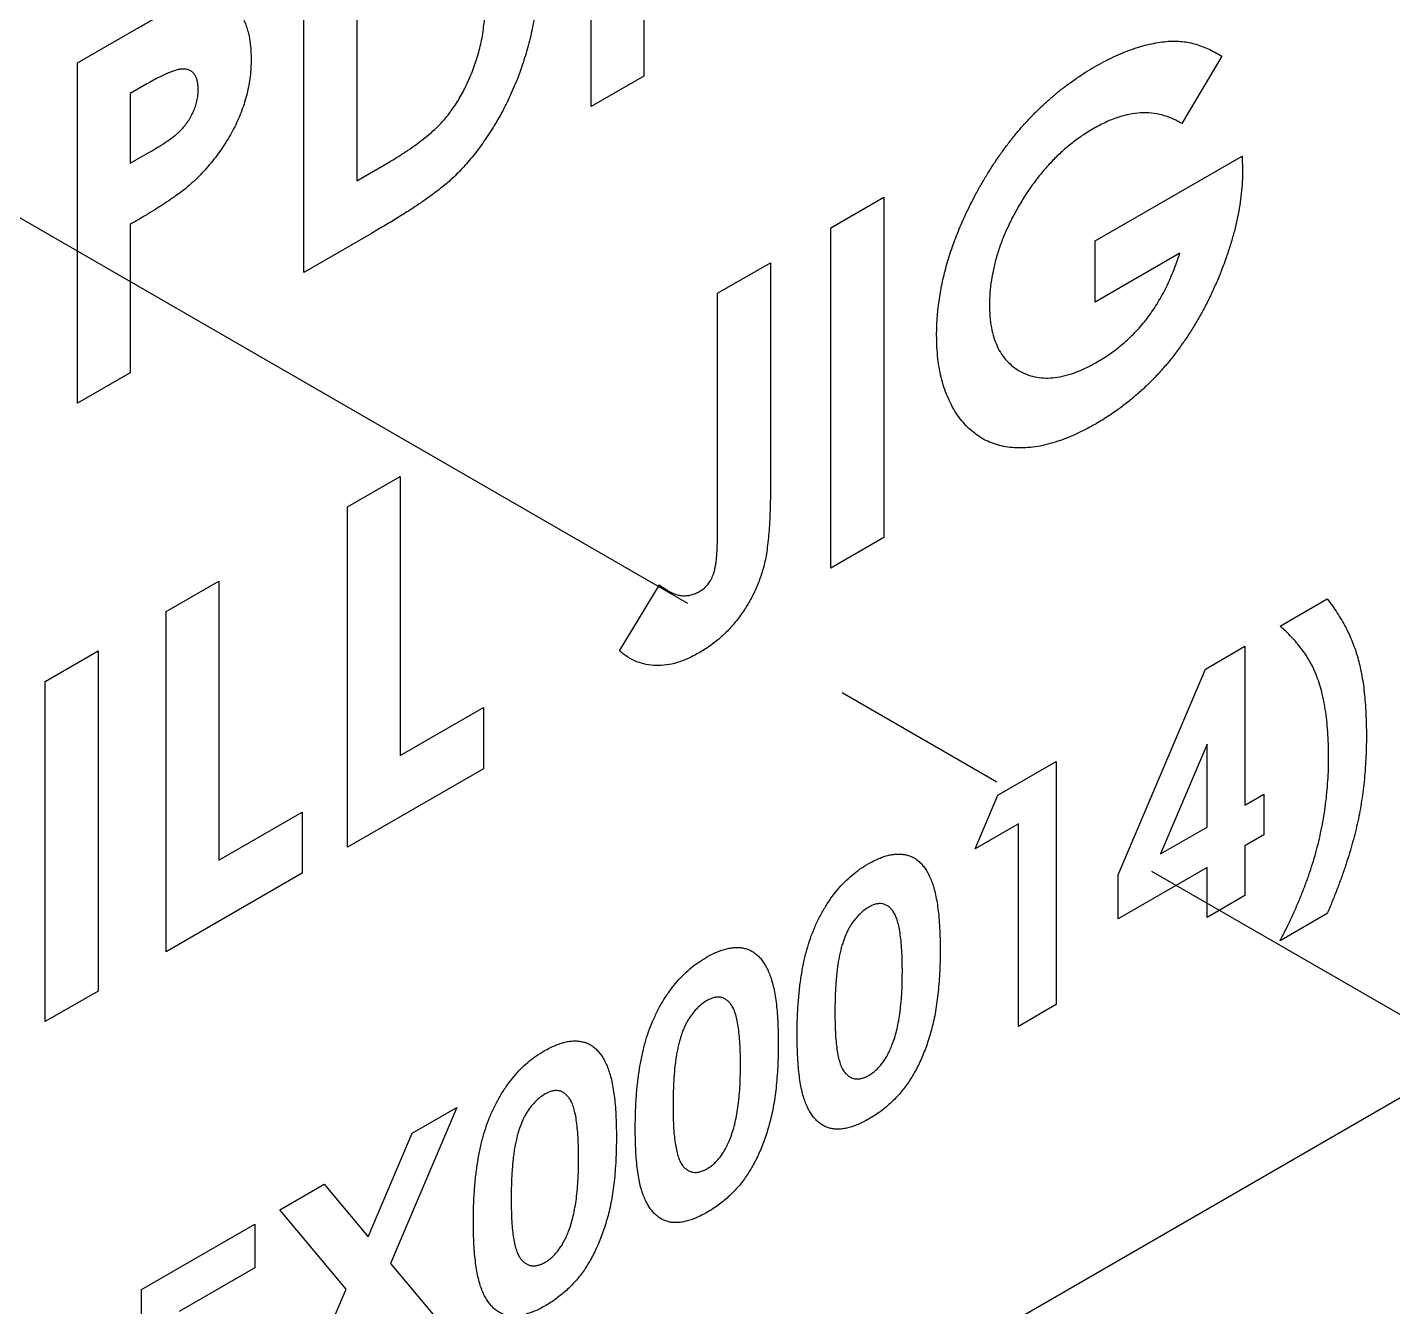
# Model space of a CAD drawing. Extents: x -3.5 to 15.6, y -13 to 0.
# Drawn here: x 13.034 to 13.99, y -11.771 to -10.876 of the extents above; entities that cross this region are included whole.
import ezdxf

# ---------------------------------------------------------------- set-up
doc = ezdxf.new("R2010")
doc.units = 0
doc.header["$LTSCALE"] = 0.5
doc.header["$MEASUREMENT"] = 0
doc.linetypes.add('CENTER', pattern=[2, 1.25, -0.25, 0.25, -0.25])
doc.layers.add('Centerline', color=210, linetype='CENTER')
doc.layers.add('Jig', color=41, linetype='CONTINUOUS', lineweight=13)

msp = doc.modelspace()

# ---------------------------------------------------------------- linework, layer by layer
at = {"layer": 'Centerline', "transparency": 16777216}
msp.add_line((12.089074, -10.466171), (14.463171, -11.836856), dxfattribs=at)
at = {"layer": 'Jig', "linetype": 'Continuous', "lineweight": 25, "transparency": 16777216}
for p, q in [((13.428764, -10.931054), (13.428764, -10.692897)), ((13.465782, -10.753441), (13.465782, -10.909685)), ((13.227813, -11.047061), (13.227813, -10.808903)), ((13.264831, -10.83028), (13.264831, -10.982945)), ((13.069167, -10.900487), (13.110481, -10.876637)), ((13.870287, -10.895808), (13.842276, -10.942941)), ((13.069167, -11.138645), (13.069167, -10.900487)), ((13.117835, -10.915138), (13.106185, -10.921864)), ((13.465782, -10.909685), (13.428764, -10.931054)), ((13.106185, -10.921864), (13.106185, -10.970717)), ((13.106185, -10.970717), (13.119281, -10.963156)), ((13.264831, -10.982945), (13.284166, -10.971783)), ((13.781751, -11.025064), (13.884582, -10.965701)), ((13.884582, -10.965701), (13.884871, -10.975696)), ((13.596665, -11.015887), (13.633682, -10.994517)), ((13.633682, -10.994517), (13.633682, -11.232675)), ((13.106185, -11.013463), (13.106185, -11.117276)), ((13.275159, -11.019729), (13.227813, -11.047061)), ((13.596665, -11.254045), (13.596665, -11.015887)), ((13.781751, -11.06781), (13.781751, -11.025064)), ((13.840954, -11.033633), (13.781751, -11.06781)), ((13.517342, -11.061679), (13.554359, -11.040309)), ((13.554359, -11.040309), (13.554359, -11.198413)), ((13.517342, -11.229706), (13.517342, -11.061679)), ((13.106185, -11.117276), (13.069167, -11.138645)), ((13.25822, -11.211267), (13.295238, -11.189897)), ((13.295238, -11.189897), (13.295238, -11.385308)), ((13.25822, -11.449424), (13.25822, -11.211267)), ((13.633682, -11.232675), (13.596665, -11.254045)), ((13.131304, -11.284534), (13.168321, -11.263164)), ((13.168321, -11.263164), (13.168321, -11.458576)), ((13.448595, -11.3119), (13.476606, -11.265817)), ((13.476353, -11.266233), (13.482456, -11.269756)), ((11.953548, -12.803355), (14.605198, -11.27259)), ((13.911123, -11.294661), (13.944145, -11.275598)), ((13.131304, -11.522692), (13.131304, -11.284534)), ((13.046693, -11.333379), (13.08371, -11.312009)), ((13.08371, -11.312009), (13.08371, -11.550167)), ((13.859008, -11.324746), (13.886571, -11.308835)), ((13.886571, -11.308835), (13.886571, -11.420062)), ((13.797805, -11.46875), (13.859008, -11.324746)), ((13.046693, -11.571537), (13.046693, -11.333379)), ((13.295238, -11.385308), (13.353408, -11.351727)), ((13.353408, -11.351727), (13.353408, -11.394474)), ((13.86013, -11.377429), (13.827521, -11.454151)), ((13.86013, -11.435326), (13.86013, -11.377429)), ((13.713495, -11.413111), (13.754366, -11.389517)), ((13.754366, -11.389517), (13.754366, -11.559629)), ((13.353408, -11.394474), (13.25822, -11.449424)), ((13.886571, -11.420062), (13.899791, -11.41243)), ((13.899791, -11.41243), (13.899791, -11.440782)), ((13.697707, -11.450577), (13.713495, -11.413111)), ((13.168321, -11.458576), (13.226491, -11.424995)), ((13.226491, -11.424995), (13.226491, -11.467741)), ((13.727925, -11.433133), (13.697707, -11.450577)), ((13.727925, -11.574893), (13.727925, -11.433133)), ((13.827521, -11.454151), (13.86013, -11.435326)), ((13.899791, -11.440782), (13.886571, -11.448414)), ((13.886571, -11.448414), (13.886571, -11.483309)), ((13.226491, -11.467741), (13.131304, -11.522692)), ((13.86013, -11.463678), (13.797805, -11.499658)), ((13.797805, -11.499658), (13.797805, -11.46875)), ((13.86013, -11.498573), (13.86013, -11.463678)), ((13.886571, -11.483309), (13.86013, -11.498573)), ((13.944145, -11.495872), (13.911123, -11.514935)), ((13.08371, -11.550167), (13.046693, -11.571537)), ((13.754366, -11.559629), (13.727925, -11.574893)), ((13.334852, -11.631697), (13.288403, -11.740773)), ((13.30366, -11.649704), (13.334852, -11.631697)), ((13.272822, -11.722132), (13.30366, -11.649704)), ((13.21088, -11.703264), (13.242043, -11.685274)), ((13.242043, -11.685274), (13.272822, -11.722132)), ((13.257241, -11.758729), (13.21088, -11.703264)), ((13.114117, -11.759124), (13.19344, -11.713332)), ((13.19344, -11.713332), (13.19344, -11.743865)), ((13.19344, -11.743865), (13.140558, -11.774393)), ((13.288403, -11.740773), (13.337921, -11.800038)), ((13.114117, -11.929237), (13.114117, -11.759124)), ((13.207605, -11.875268), (13.257241, -11.758729))]:
    msp.add_line(p, q, dxfattribs=at)
for points, knots in [([(13.391747, -10.836685), (13.391655, -10.841228), (13.391474, -10.850172), (13.389948, -10.864024), (13.387479, -10.877884), (13.384008, -10.891688), (13.379705, -10.905232), (13.374565, -10.918326), (13.368662, -10.930871), (13.362066, -10.942782), (13.354925, -10.95387), (13.347503, -10.964119), (13.339729, -10.973311), (13.332879, -10.980248), (13.32694, -10.985532), (13.321725, -10.989639), (13.315801, -10.994064), (13.309113, -10.998702), (13.301691, -11.00368), (13.293505, -11.008782), (13.28458, -11.014247), (13.278382, -11.017854), (13.275159, -11.019729)], [0, 0, 0, 0, 0.0657729, 0.1294779, 0.1914301, 0.2524457, 0.311787, 0.3688175, 0.4240915, 0.4784921, 0.5313937, 0.582004, 0.6312013, 0.679503, 0.7055614, 0.7352217, 0.7691325, 0.8068583, 0.8489298, 0.8951167, 0.9454698, 1, 1, 1, 1]), ([(13.110481, -10.876637), (13.113181, -10.875093), (13.118389, -10.872114), (13.125899, -10.868105), (13.132827, -10.86469), (13.139172, -10.86175), (13.144931, -10.859439), (13.150112, -10.85761), (13.154715, -10.856368), (13.158792, -10.855695), (13.162451, -10.855563), (13.165914, -10.855674), (13.169102, -10.856352), (13.172177, -10.857232), (13.174962, -10.858669), (13.177631, -10.860361), (13.180071, -10.862502), (13.182294, -10.86504), (13.18431, -10.867901), (13.186071, -10.871118), (13.1875, -10.874743), (13.188699, -10.878689), (13.189662, -10.882958), (13.190303, -10.88763), (13.190738, -10.892603), (13.190776, -10.896136), (13.190796, -10.897923)], [0, 0, 0, 0, 0.0707812, 0.1365517, 0.1970125, 0.2529227, 0.3036865, 0.3497192, 0.3912405, 0.4284786, 0.4630566, 0.4971504, 0.5310023, 0.5642264, 0.5977007, 0.6314214, 0.6655973, 0.7004514, 0.7358807, 0.7710921, 0.8069748, 0.8435344, 0.8809402, 0.9192944, 0.9591802, 1, 1, 1, 1]), ([(13.284166, -10.971783), (13.286466, -10.97045), (13.290891, -10.967887), (13.297279, -10.963753), (13.303187, -10.959895), (13.308597, -10.955922), (13.31355, -10.952116), (13.317978, -10.948243), (13.32197, -10.944555), (13.32548, -10.940767), (13.328695, -10.936929), (13.331671, -10.932888), (13.334544, -10.92865), (13.33726, -10.924171), (13.339829, -10.919482), (13.342236, -10.914577), (13.344514, -10.909447), (13.346603, -10.904105), (13.348512, -10.898592), (13.350205, -10.892969), (13.35161, -10.887241), (13.352777, -10.881424), (13.353611, -10.875529), (13.354301, -10.869486), (13.354656, -10.863383), (13.354705, -10.859341), (13.35473, -10.857291)], [0, 0, 0, 0, 0.0626146, 0.1204288, 0.1741995, 0.2237247, 0.2690285, 0.310765, 0.3481153, 0.3823781, 0.4147532, 0.4471954, 0.4800446, 0.5137386, 0.5479625, 0.5829178, 0.6193151, 0.6571235, 0.6956866, 0.7355137, 0.7758232, 0.8176523, 0.8607426, 0.9053869, 0.9519982, 1, 1, 1, 1]), ([(13.781297, -10.903194), (13.783515, -10.901953), (13.787928, -10.899484), (13.794489, -10.89624), (13.800959, -10.893344), (13.807311, -10.890936), (13.813566, -10.888877), (13.819691, -10.887329), (13.825727, -10.886104), (13.829656, -10.885637), (13.831617, -10.885404)], [0, 0, 0, 0, 0.1289757, 0.25661428, 0.38237486, 0.50745021, 0.63123181, 0.75422072, 0.87730085, 1, 1, 1, 1]), ([(13.831617, -10.885404), (13.833268, -10.885282), (13.836625, -10.885035), (13.841508, -10.885308), (13.846404, -10.88591), (13.851259, -10.886997), (13.856065, -10.888565), (13.860874, -10.890518), (13.865635, -10.892939), (13.868716, -10.894839), (13.870287, -10.895808)], [0, 0, 0, 0, 0.111799, 0.2273961, 0.3456566, 0.4673998, 0.594208, 0.7246775, 0.8596471, 1, 1, 1, 1]), ([(13.14407, -10.904717), (13.143415, -10.904712), (13.142029, -10.904703), (13.139668, -10.905125), (13.136944, -10.905903), (13.133838, -10.907038), (13.130362, -10.908533), (13.126517, -10.910361), (13.122298, -10.912639), (13.119364, -10.914282), (13.117835, -10.915138)], [0, 0, 0, 0, 0.0821012, 0.173825, 0.2789531, 0.3966391, 0.5273156, 0.6712981, 0.8287544, 1, 1, 1, 1]), ([(13.153779, -10.919245), (13.153746, -10.918148), (13.153683, -10.91602), (13.153219, -10.913164), (13.152479, -10.91068), (13.151408, -10.908628), (13.150023, -10.907005), (13.148335, -10.905805), (13.146364, -10.904968), (13.144843, -10.904801), (13.14407, -10.904717)], [0, 0, 0, 0, 0.13778768, 0.26734124, 0.39044433, 0.51177788, 0.62950898, 0.74782907, 0.87188531, 1, 1, 1, 1]), ([(13.190796, -10.897923), (13.190768, -10.899928), (13.190713, -10.903869), (13.190171, -10.909912), (13.189246, -10.91591), (13.188037, -10.921851), (13.186351, -10.927759), (13.184425, -10.933617), (13.182055, -10.939409), (13.179348, -10.945128), (13.176391, -10.950758), (13.173114, -10.956226), (13.16958, -10.961521), (13.16581, -10.966664), (13.161788, -10.971657), (13.157519, -10.976525), (13.152972, -10.981206), (13.149806, -10.98411), (13.148201, -10.985582)], [0, 0, 0, 0, 0.0688754, 0.1353487, 0.1992893, 0.2615501, 0.3229154, 0.382772, 0.4428436, 0.502652, 0.5627488, 0.6227396, 0.6826873, 0.7433292, 0.8050125, 0.8680671, 0.9331106, 1, 1, 1, 1]), ([(13.69776, -10.993068), (13.699106, -10.990586), (13.701779, -10.98566), (13.706052, -10.978492), (13.710432, -10.971544), (13.714982, -10.964873), (13.719677, -10.958406), (13.724531, -10.952205), (13.729517, -10.946176), (13.734676, -10.940458), (13.73998, -10.93494), (13.745452, -10.929702), (13.751052, -10.924629), (13.756829, -10.919893), (13.762725, -10.915323), (13.768781, -10.911045), (13.774981, -10.906893), (13.779175, -10.904437), (13.781297, -10.903194)], [0, 0, 0, 0, 0.0637869, 0.1266161, 0.1883427, 0.2494791, 0.3098642, 0.3706563, 0.4306752, 0.4912777, 0.5518738, 0.6130655, 0.675167, 0.7377046, 0.8014733, 0.8661156, 0.9322604, 1, 1, 1, 1]), ([(13.119281, -10.963156), (13.121664, -10.961763), (13.126049, -10.9592), (13.132038, -10.955279), (13.13685, -10.951791), (13.140652, -10.94858), (13.143654, -10.945303), (13.146243, -10.942023), (13.148463, -10.938484), (13.150386, -10.934794), (13.151923, -10.930943), (13.152989, -10.927027), (13.153682, -10.92306), (13.153746, -10.92054), (13.153779, -10.919245)], [0, 0, 0, 0, 0.1551596, 0.285496, 0.3905028, 0.470975, 0.5384455, 0.6036553, 0.6665872, 0.7301989, 0.7949447, 0.8602284, 0.9281207, 1, 1, 1, 1]), ([(13.842276, -10.942941), (13.840059, -10.941657), (13.835707, -10.939138), (13.828591, -10.936698), (13.821221, -10.935386), (13.813572, -10.935223), (13.805635, -10.936255), (13.797424, -10.938455), (13.788927, -10.941854), (13.783174, -10.944963), (13.780264, -10.946537)], [0, 0, 0, 0, 0.134447, 0.2638072, 0.3892412, 0.5114964, 0.6324272, 0.7534387, 0.8752598, 1, 1, 1, 1]), ([(13.780264, -10.946537), (13.777741, -10.948068), (13.772787, -10.951075), (13.765507, -10.956392), (13.75855, -10.962271), (13.751885, -10.968699), (13.74555, -10.975713), (13.739511, -10.983282), (13.733803, -10.991417), (13.728472, -11), (13.723618, -11.008812), (13.71938, -11.017691), (13.71577, -11.026511), (13.712798, -11.0353), (13.710537, -11.044005), (13.708923, -11.052658), (13.707899, -11.061269), (13.707778, -11.06681), (13.707717, -11.069616)], [0, 0, 0, 0, 0.0671876, 0.1319287, 0.1951888, 0.2571283, 0.3188426, 0.3804925, 0.4432187, 0.5071253, 0.5707121, 0.632482, 0.6932527, 0.7531313, 0.8134577, 0.8738631, 0.9361103, 1, 1, 1, 1]), ([(13.884871, -10.975696), (13.884834, -10.978327), (13.88476, -10.983585), (13.884081, -10.991741), (13.882957, -11.000051), (13.88142, -11.008489), (13.879494, -11.017078), (13.877038, -11.025827), (13.874162, -11.034724), (13.87094, -11.043694), (13.867318, -11.052606), (13.86342, -11.061317), (13.859299, -11.069782), (13.854867, -11.077968), (13.850192, -11.085883), (13.845265, -11.093512), (13.840069, -11.10087), (13.834632, -11.107976), (13.828922, -11.11475), (13.82297, -11.121211), (13.816787, -11.127349), (13.810355, -11.133168), (13.803687, -11.138642), (13.796784, -11.143742), (13.789641, -11.148622), (13.784796, -11.151503), (13.78233, -11.152969)], [0, 0, 0, 0, 0.0419537, 0.0838326, 0.1253224, 0.1668155, 0.2084752, 0.2506434, 0.2930937, 0.3364423, 0.3795937, 0.4216564, 0.4629884, 0.5037181, 0.5438632, 0.5836082, 0.6231429, 0.6630127, 0.7029317, 0.7428875, 0.7836517, 0.8248506, 0.8669257, 0.9100657, 0.9542125, 1, 1, 1, 1]), ([(13.148201, -10.985582), (13.147144, -10.986496), (13.144854, -10.988476), (13.141064, -10.991332), (13.136696, -10.994468), (13.131737, -10.997858), (13.126183, -11.001423), (13.12004, -11.00525), (13.113306, -11.009341), (13.108622, -11.012052), (13.106185, -11.013463)], [0, 0, 0, 0, 0.0773727, 0.1676143, 0.2721083, 0.390016, 0.5213633, 0.6672723, 0.8268095, 1, 1, 1, 1]), ([(13.670699, -11.091034), (13.670772, -11.087106), (13.670917, -11.07935), (13.672253, -11.067277), (13.674337, -11.055142), (13.677327, -11.042891), (13.681164, -11.030545), (13.685794, -11.018111), (13.691316, -11.005542), (13.695591, -10.997266), (13.69776, -10.993068)], [0, 0, 0, 0, 0.1292556, 0.2552415, 0.3789022, 0.5014238, 0.6232587, 0.7464371, 0.8713701, 1, 1, 1, 1]), ([(13.783073, -11.109793), (13.784768, -11.108797), (13.788096, -11.106841), (13.792978, -11.103461), (13.797653, -11.099957), (13.80214, -11.096301), (13.806394, -11.092338), (13.810473, -11.08822), (13.814354, -11.083899), (13.818015, -11.079316), (13.821512, -11.074529), (13.82481, -11.069456), (13.827969, -11.064137), (13.830952, -11.058549), (13.833707, -11.052687), (13.836323, -11.046579), (13.83877, -11.040196), (13.840216, -11.035852), (13.840954, -11.033633)], [0, 0, 0, 0, 0.0693487, 0.136147, 0.2005554, 0.2627939, 0.3234216, 0.3824643, 0.4409639, 0.4982922, 0.555828, 0.6142841, 0.6736809, 0.7347654, 0.7975553, 0.8622762, 0.929671, 1, 1, 1, 1]), ([(13.707717, -11.069616), (13.707774, -11.07245), (13.707886, -11.078034), (13.708968, -11.085699), (13.710634, -11.092712), (13.713073, -11.098906), (13.716075, -11.104505), (13.719882, -11.109228), (13.724321, -11.11328), (13.729385, -11.116551), (13.734893, -11.119081), (13.740858, -11.120562), (13.747099, -11.121208), (13.753716, -11.120753), (13.760596, -11.119484), (13.767806, -11.117226), (13.775332, -11.11405), (13.780467, -11.111226), (13.783073, -11.109793)], [0, 0, 0, 0, 0.0638792, 0.1258508, 0.1864721, 0.2464765, 0.3062584, 0.3669512, 0.4288609, 0.4925687, 0.5566061, 0.6190867, 0.6810492, 0.7427851, 0.8048965, 0.8678491, 0.932933, 1, 1, 1, 1]), ([(13.78233, -11.152969), (13.779698, -11.154446), (13.774481, -11.157375), (13.766768, -11.161048), (13.759278, -11.164085), (13.75201, -11.1665), (13.744947, -11.168362), (13.738101, -11.169532), (13.731486, -11.170042), (13.725083, -11.16999), (13.718973, -11.169266), (13.71317, -11.167936), (13.707705, -11.165954), (13.702523, -11.163436), (13.697745, -11.160177), (13.693192, -11.156475), (13.689086, -11.151971), (13.685249, -11.14699), (13.68184, -11.141443), (13.678859, -11.135468), (13.676317, -11.129106), (13.674312, -11.122261), (13.672684, -11.115083), (13.67152, -11.107486), (13.670862, -11.099446), (13.670754, -11.09385), (13.670699, -11.091034)], [0, 0, 0, 0, 0.04517288, 0.08954612, 0.13281276, 0.17510201, 0.21703018, 0.25838045, 0.29957632, 0.34070769, 0.3815383, 0.42194159, 0.46211527, 0.5024334, 0.54275152, 0.58340721, 0.62466273, 0.6667924, 0.70898836, 0.75068593, 0.79205511, 0.83320278, 0.87443934, 0.91587333, 0.95765594, 1, 1, 1, 1]), ([(13.554359, -11.198413), (13.554345, -11.201443), (13.554319, -11.20728), (13.554058, -11.215814), (13.553704, -11.223703), (13.553194, -11.230973), (13.552437, -11.237677), (13.55158, -11.243744), (13.550634, -11.24919), (13.549037, -11.255597), (13.546558, -11.263103), (13.542816, -11.271823), (13.538157, -11.280213), (13.532791, -11.288262), (13.526673, -11.295714), (13.519944, -11.302433), (13.512626, -11.30835), (13.507557, -11.311485), (13.504948, -11.313098)], [0, 0, 0, 0, 0.0764054, 0.147218, 0.212059, 0.2709995, 0.324171, 0.3719698, 0.4141052, 0.4509813, 0.5180772, 0.5833197, 0.6487564, 0.7154499, 0.7831349, 0.8520849, 0.923848, 1, 1, 1, 1]), ([(13.504989, -11.270328), (13.505978, -11.269698), (13.507879, -11.268485), (13.510494, -11.265703), (13.512699, -11.262432), (13.51415, -11.259296), (13.515075, -11.256414), (13.515653, -11.25381), (13.516201, -11.250771), (13.51664, -11.247346), (13.516972, -11.243492), (13.517138, -11.239287), (13.517339, -11.234592), (13.517341, -11.231393), (13.517342, -11.229706)], [0, 0, 0, 0, 0.0836606, 0.1608519, 0.2367445, 0.3196478, 0.3673255, 0.4262095, 0.4935241, 0.5730253, 0.662506, 0.7645432, 0.8758781, 1, 1, 1, 1]), ([(13.476606, -11.265817), (13.478073, -11.266885), (13.480817, -11.268885), (13.484953, -11.27117), (13.488684, -11.27277), (13.4922, -11.273448), (13.495519, -11.273441), (13.498711, -11.272973), (13.501876, -11.271924), (13.503967, -11.270852), (13.504989, -11.270328)], [0, 0, 0, 0, 0.1911887, 0.3577655, 0.4995861, 0.6180447, 0.7217955, 0.8192722, 0.9116723, 1, 1, 1, 1]), ([(13.944145, -11.275598), (13.945389, -11.277233), (13.94783, -11.280442), (13.951192, -11.285484), (13.954285, -11.290542), (13.957145, -11.295595), (13.959641, -11.300787), (13.9619, -11.305985), (13.963845, -11.311265), (13.96552, -11.316641), (13.966953, -11.322239), (13.968179, -11.328162), (13.969254, -11.334448), (13.970102, -11.341144), (13.970742, -11.348244), (13.971208, -11.355713), (13.971519, -11.363545), (13.971546, -11.368962), (13.97156, -11.371715)], [0, 0, 0, 0, 0.0699972, 0.1374046, 0.20281622, 0.26602789, 0.32712181, 0.3864161, 0.44388843, 0.499366, 0.55477455, 0.61231126, 0.6714953, 0.73292942, 0.79641689, 0.86205644, 0.92990244, 1, 1, 1, 1]), ([(13.935764, -11.327019), (13.935122, -11.325576), (13.93381, -11.322628), (13.931478, -11.31845), (13.928856, -11.314316), (13.925916, -11.310251), (13.922712, -11.306187), (13.919124, -11.302284), (13.915257, -11.298403), (13.91252, -11.295925), (13.911123, -11.294661)], [0, 0, 0, 0, 0.1073379, 0.2191922, 0.3363678, 0.4582146, 0.5854194, 0.7182894, 0.8562817, 1, 1, 1, 1]), ([(13.504948, -11.313098), (13.502229, -11.314571), (13.496866, -11.317475), (13.489, -11.320382), (13.481441, -11.322128), (13.474226, -11.322508), (13.467258, -11.321788), (13.460662, -11.319714), (13.4543, -11.316547), (13.450529, -11.313476), (13.448595, -11.3119)], [0, 0, 0, 0, 0.1238731, 0.2443261, 0.3630919, 0.4828064, 0.6046907, 0.731012, 0.8620339, 1, 1, 1, 1]), ([(13.945119, -11.386059), (13.945091, -11.383064), (13.945036, -11.37716), (13.944586, -11.368654), (13.943844, -11.360604), (13.942861, -11.352955), (13.941518, -11.345811), (13.939947, -11.339062), (13.938019, -11.332823), (13.936511, -11.328943), (13.935764, -11.327019)], [0, 0, 0, 0, 0.1374557, 0.2709648, 0.4007475, 0.5264563, 0.649525, 0.7690211, 0.8855061, 1, 1, 1, 1]), ([(13.97156, -11.371715), (13.971548, -11.374425), (13.971526, -11.379769), (13.971179, -11.387833), (13.970679, -11.395734), (13.970023, -11.403484), (13.969091, -11.411132), (13.968016, -11.418613), (13.966711, -11.425959), (13.965207, -11.43321), (13.963426, -11.440499), (13.96147, -11.447894), (13.959211, -11.455462), (13.956731, -11.463202), (13.953945, -11.471124), (13.950947, -11.479234), (13.947661, -11.487506), (13.945326, -11.493062), (13.944145, -11.495872)], [0, 0, 0, 0, 0.0707024, 0.1393976, 0.2058309, 0.2703554, 0.333117, 0.3938263, 0.452627, 0.5099167, 0.5667487, 0.6249157, 0.6840508, 0.7441333, 0.8060386, 0.869312, 0.9339083, 1, 1, 1, 1]), ([(13.911123, -11.514935), (13.912528, -11.512244), (13.915316, -11.5069), (13.919163, -11.498827), (13.922786, -11.490805), (13.9261, -11.482826), (13.929207, -11.474887), (13.931961, -11.466987), (13.934475, -11.459125), (13.936737, -11.451276), (13.938717, -11.4434), (13.940431, -11.43545), (13.941863, -11.427419), (13.94309, -11.419282), (13.943993, -11.411081), (13.944626, -11.402802), (13.94507, -11.394397), (13.945102, -11.388863), (13.945119, -11.386059)], [0, 0, 0, 0, 0.0626469, 0.1243902, 0.1853016, 0.2457343, 0.3053203, 0.3647993, 0.4239375, 0.4828587, 0.5425011, 0.603291, 0.6653794, 0.7289602, 0.7940612, 0.8608577, 0.9294797, 1, 1, 1, 1]), ([(13.622663, -11.461185), (13.623943, -11.460468), (13.626459, -11.459059), (13.630166, -11.457386), (13.633736, -11.456031), (13.637184, -11.455025), (13.640485, -11.454422), (13.643663, -11.454147), (13.646681, -11.454303), (13.649576, -11.454776), (13.652348, -11.455603), (13.65493, -11.456879), (13.657368, -11.458515), (13.659612, -11.460585), (13.661709, -11.463032), (13.663653, -11.465859), (13.66543, -11.469095), (13.667059, -11.472735), (13.668515, -11.476862), (13.669742, -11.481567), (13.670794, -11.486819), (13.671682, -11.492626), (13.672353, -11.499028), (13.672806, -11.50602), (13.673116, -11.513545), (13.673141, -11.518816), (13.673155, -11.521524)], [0, 0, 0, 0, 0.0366349, 0.072034, 0.106626, 0.1403057, 0.1736195, 0.2064257, 0.239067, 0.2718829, 0.3048399, 0.338529, 0.3726162, 0.4075483, 0.4437189, 0.4813115, 0.520113, 0.5609129, 0.6040246, 0.6500746, 0.6995722, 0.7523625, 0.8087887, 0.8689542, 0.9326747, 1, 1, 1, 1]), ([(13.585156, -11.505976), (13.5863, -11.503476), (13.588536, -11.498587), (13.592446, -11.491606), (13.596648, -11.485142), (13.601226, -11.479234), (13.606109, -11.473841), (13.611339, -11.469004), (13.616896, -11.464736), (13.620712, -11.462387), (13.622663, -11.461185)], [0, 0, 0, 0, 0.132314, 0.2587, 0.3809118, 0.5005349, 0.6209226, 0.7423758, 0.8682808, 1, 1, 1, 1]), ([(13.646714, -11.536788), (13.646704, -11.534112), (13.646685, -11.528962), (13.646342, -11.52175), (13.645864, -11.515259), (13.645165, -11.509553), (13.644266, -11.504604), (13.643158, -11.500419), (13.641851, -11.496982), (13.640301, -11.494323), (13.638585, -11.492293), (13.636763, -11.490753), (13.634828, -11.489658), (13.632783, -11.488997), (13.63058, -11.488861), (13.628262, -11.489206), (13.625824, -11.490012), (13.624161, -11.490894), (13.623312, -11.491344)], [0, 0, 0, 0, 0.1121148, 0.2158018, 0.3102027, 0.3959929, 0.4734102, 0.5427784, 0.604548, 0.6593573, 0.7087644, 0.7553555, 0.798687, 0.8400168, 0.8802034, 0.9197333, 0.9590486, 1, 1, 1, 1]), ([(13.623312, -11.491344), (13.622155, -11.492075), (13.619887, -11.493509), (13.616595, -11.496463), (13.613492, -11.499882), (13.611131, -11.503204), (13.609364, -11.506102), (13.608129, -11.508514), (13.606938, -11.511097), (13.605887, -11.513883), (13.604894, -11.51684), (13.603923, -11.519998), (13.603128, -11.523334), (13.602346, -11.526893), (13.601661, -11.530711), (13.601088, -11.534809), (13.600575, -11.539239), (13.600218, -11.543952), (13.599884, -11.549016), (13.599646, -11.554404), (13.599546, -11.560086), (13.599514, -11.563979), (13.599498, -11.565987)], [0, 0, 0, 0, 0.0538337, 0.1055426, 0.1580542, 0.2119873, 0.2402069, 0.2697935, 0.3013431, 0.3346081, 0.3702844, 0.4080888, 0.4486813, 0.4920693, 0.5386642, 0.5903711, 0.6463878, 0.7071954, 0.7729468, 0.8436426, 0.9193084, 1, 1, 1, 1]), ([(13.573057, -11.58091), (13.573082, -11.577123), (13.57313, -11.569816), (13.573747, -11.558944), (13.574653, -11.548701), (13.575983, -11.539025), (13.577627, -11.529946), (13.579732, -11.521434), (13.582129, -11.513485), (13.584172, -11.508417), (13.585156, -11.505976)], [0, 0, 0, 0, 0.1610711, 0.3107888, 0.4499038, 0.5783763, 0.6966172, 0.8059873, 0.9065617, 1, 1, 1, 1]), ([(13.471837, -11.571393), (13.472981, -11.568893), (13.475218, -11.564004), (13.479128, -11.557024), (13.483329, -11.550559), (13.487908, -11.544651), (13.492791, -11.539258), (13.49802, -11.534421), (13.503577, -11.530154), (13.507393, -11.527804), (13.509344, -11.526603)], [0, 0, 0, 0, 0.132314, 0.2587, 0.3809118, 0.5005349, 0.6209226, 0.7423758, 0.8682808, 1, 1, 1, 1]), ([(13.509344, -11.526603), (13.510624, -11.525886), (13.513141, -11.524476), (13.516847, -11.522804), (13.520418, -11.521449), (13.523866, -11.520442), (13.527167, -11.51984), (13.530345, -11.519564), (13.533362, -11.51972), (13.536258, -11.520193), (13.539029, -11.52102), (13.541611, -11.522297), (13.54405, -11.523932), (13.546293, -11.526003), (13.54839, -11.528449), (13.550335, -11.531276), (13.552111, -11.534512), (13.55374, -11.538152), (13.555197, -11.542279), (13.556423, -11.546984), (13.557476, -11.552236), (13.558364, -11.558043), (13.559035, -11.564445), (13.559487, -11.571438), (13.559798, -11.578963), (13.559823, -11.584233), (13.559836, -11.586941)], [0, 0, 0, 0, 0.03663489, 0.07203398, 0.10662597, 0.14030569, 0.17361947, 0.20642567, 0.23906701, 0.27188288, 0.30483989, 0.33852903, 0.37261619, 0.40754825, 0.44371891, 0.48131151, 0.520113, 0.5609129, 0.6040246, 0.65007456, 0.69957223, 0.75236254, 0.80878872, 0.86895421, 0.93267472, 1, 1, 1, 1]), ([(13.673155, -11.521524), (13.67314, -11.524281), (13.673113, -11.529638), (13.672819, -11.537583), (13.672311, -11.545182), (13.671658, -11.552397), (13.670762, -11.559278), (13.669714, -11.565792), (13.668468, -11.571961), (13.666963, -11.577808), (13.665344, -11.583331), (13.663563, -11.588612), (13.66165, -11.593645), (13.659649, -11.598464), (13.657451, -11.603024), (13.655163, -11.607375), (13.652685, -11.611459), (13.650121, -11.615354), (13.647377, -11.619024), (13.644483, -11.622519), (13.641385, -11.625788), (13.638141, -11.628948), (13.634695, -11.631861), (13.631103, -11.634668), (13.627323, -11.637256), (13.624749, -11.638792), (13.62343, -11.639579)], [0, 0, 0, 0, 0.0684909, 0.1330765, 0.193829, 0.2510829, 0.3044008, 0.3544083, 0.4012948, 0.4447007, 0.4856925, 0.5246765, 0.5623068, 0.5979466, 0.6324735, 0.665752, 0.6979853, 0.7295862, 0.7608252, 0.7923551, 0.8243126, 0.8571563, 0.8909269, 0.9259604, 0.9620613, 1, 1, 1, 1]), ([(13.639454, -11.588107), (13.64005, -11.586505), (13.641299, -11.583145), (13.642745, -11.577858), (13.643962, -11.572133), (13.645009, -11.565922), (13.645726, -11.559295), (13.646342, -11.552158), (13.64664, -11.544603), (13.646688, -11.53946), (13.646714, -11.536788)], [0, 0, 0, 0, 0.0888707, 0.1863547, 0.2940777, 0.4122365, 0.5417781, 0.6827026, 0.8350964, 1, 1, 1, 1]), ([(13.533395, -11.602205), (13.533385, -11.599529), (13.533367, -11.594379), (13.533024, -11.587168), (13.532546, -11.580676), (13.531847, -11.57497), (13.530948, -11.570021), (13.529839, -11.565837), (13.528532, -11.562399), (13.526983, -11.55974), (13.525267, -11.55771), (13.523445, -11.556171), (13.521509, -11.555075), (13.519464, -11.554414), (13.517261, -11.554279), (13.514943, -11.554623), (13.512505, -11.555429), (13.510842, -11.556311), (13.509994, -11.556761)], [0, 0, 0, 0, 0.1121148, 0.2158018, 0.3102027, 0.3959929, 0.4734102, 0.5427784, 0.604548, 0.6593573, 0.7087644, 0.7553555, 0.798687, 0.8400168, 0.8802034, 0.9197333, 0.9590486, 1, 1, 1, 1]), ([(13.509994, -11.556761), (13.508837, -11.557492), (13.506568, -11.558926), (13.503277, -11.56188), (13.500173, -11.565299), (13.497812, -11.568621), (13.496045, -11.571519), (13.494811, -11.573931), (13.49362, -11.576515), (13.492568, -11.5793), (13.491575, -11.582257), (13.490605, -11.585415), (13.489809, -11.588752), (13.489028, -11.59231), (13.488343, -11.596128), (13.487769, -11.600226), (13.487257, -11.604657), (13.486899, -11.609369), (13.486566, -11.614434), (13.486327, -11.619821), (13.486227, -11.625504), (13.486196, -11.629396), (13.486179, -11.631405)], [0, 0, 0, 0, 0.0538337, 0.1055426, 0.1580542, 0.2119873, 0.2402069, 0.2697935, 0.3013431, 0.3346081, 0.3702844, 0.4080888, 0.4486813, 0.4920693, 0.5386642, 0.5903711, 0.6463878, 0.7071954, 0.7729468, 0.8436426, 0.9193084, 1, 1, 1, 1]), ([(13.459738, -11.646328), (13.459763, -11.642541), (13.459812, -11.635234), (13.460429, -11.624361), (13.461334, -11.614118), (13.462664, -11.604442), (13.464308, -11.595364), (13.466414, -11.586852), (13.468811, -11.578903), (13.470854, -11.573834), (13.471837, -11.571393)], [0, 0, 0, 0, 0.1610711, 0.3107888, 0.4499038, 0.5783763, 0.6966172, 0.8059873, 0.9065617, 1, 1, 1, 1]), ([(13.599498, -11.565987), (13.599525, -11.568562), (13.599576, -11.573499), (13.599847, -11.580484), (13.60039, -11.586671), (13.601065, -11.592183), (13.602014, -11.596901), (13.603105, -11.60095), (13.604453, -11.604204), (13.60601, -11.60675), (13.607735, -11.608684), (13.609607, -11.610094), (13.611563, -11.611121), (13.613665, -11.61166), (13.615906, -11.611709), (13.618268, -11.611312), (13.620752, -11.610468), (13.622454, -11.609568), (13.623312, -11.609114)], [0, 0, 0, 0, 0.1107343, 0.2123412, 0.3055021, 0.3898348, 0.4666905, 0.5352619, 0.5967629, 0.6510657, 0.7010356, 0.7478603, 0.7918334, 0.834284, 0.8753339, 0.9160347, 0.9576523, 1, 1, 1, 1]), ([(13.62343, -11.639579), (13.622111, -11.640314), (13.619528, -11.641754), (13.615738, -11.643541), (13.612126, -11.644887), (13.608653, -11.645964), (13.605343, -11.646597), (13.60218, -11.646899), (13.599188, -11.646813), (13.59636, -11.646354), (13.593704, -11.64549), (13.591179, -11.644268), (13.588792, -11.642692), (13.586578, -11.640709), (13.584501, -11.638383), (13.582583, -11.635661), (13.580824, -11.632548), (13.579171, -11.629071), (13.577735, -11.625068), (13.576456, -11.620531), (13.575409, -11.615374), (13.574566, -11.609613), (13.573894, -11.603282), (13.573394, -11.596377), (13.573098, -11.588876), (13.573071, -11.583618), (13.573057, -11.58091)], [0, 0, 0, 0, 0.0382173, 0.0748672, 0.1101581, 0.1444539, 0.1780797, 0.2111708, 0.2436871, 0.2758717, 0.3083755, 0.3412633, 0.3751503, 0.4096553, 0.4451574, 0.4820735, 0.5205758, 0.5605537, 0.6031076, 0.6486887, 0.6979477, 0.7507678, 0.8073094, 0.8676556, 0.9318612, 1, 1, 1, 1]), ([(13.358519, -11.636811), (13.359663, -11.63431), (13.361899, -11.629422), (13.36581, -11.622441), (13.370011, -11.615976), (13.374589, -11.610069), (13.379472, -11.604676), (13.384702, -11.599838), (13.390259, -11.595571), (13.394075, -11.593221), (13.396026, -11.59202)], [0, 0, 0, 0, 0.132314, 0.2587, 0.3809118, 0.5005349, 0.6209226, 0.7423758, 0.8682808, 1, 1, 1, 1]), ([(13.396026, -11.59202), (13.397306, -11.591303), (13.399822, -11.589893), (13.403529, -11.588221), (13.407099, -11.586866), (13.410547, -11.58586), (13.413848, -11.585257), (13.417027, -11.584982), (13.420044, -11.585138), (13.422939, -11.58561), (13.425711, -11.586437), (13.428293, -11.587714), (13.430732, -11.589349), (13.432975, -11.59142), (13.435072, -11.593867), (13.437016, -11.596694), (13.438793, -11.599929), (13.440422, -11.603569), (13.441878, -11.607697), (13.443105, -11.612402), (13.444157, -11.617653), (13.445045, -11.623461), (13.445716, -11.629862), (13.446169, -11.636855), (13.446479, -11.64438), (13.446505, -11.64965), (13.446518, -11.652358)], [0, 0, 0, 0, 0.0366349, 0.072034, 0.106626, 0.1403057, 0.1736195, 0.2064257, 0.239067, 0.2718829, 0.3048399, 0.338529, 0.3726162, 0.4075483, 0.4437189, 0.4813115, 0.520113, 0.5609129, 0.6040246, 0.6500746, 0.6995722, 0.7523625, 0.8087887, 0.8689542, 0.9326747, 1, 1, 1, 1]), ([(13.559836, -11.586941), (13.559822, -11.589698), (13.559795, -11.595056), (13.5595, -11.603), (13.558993, -11.6106), (13.558339, -11.617814), (13.557444, -11.624696), (13.556395, -11.631209), (13.555149, -11.637378), (13.553645, -11.643225), (13.552026, -11.648748), (13.550244, -11.654029), (13.548331, -11.659062), (13.546331, -11.663881), (13.544133, -11.668441), (13.541845, -11.672792), (13.539366, -11.676877), (13.536802, -11.680771), (13.534059, -11.684441), (13.531164, -11.687937), (13.528067, -11.691205), (13.524823, -11.694365), (13.521377, -11.697278), (13.517784, -11.700086), (13.514004, -11.702673), (13.511431, -11.704209), (13.510112, -11.704996)], [0, 0, 0, 0, 0.06849087, 0.13307654, 0.19382899, 0.25108286, 0.30440084, 0.35440834, 0.40129478, 0.44470068, 0.48569249, 0.52467648, 0.56230676, 0.59794658, 0.63247355, 0.66575204, 0.6979853, 0.72958622, 0.7608252, 0.79235508, 0.8243126, 0.85715627, 0.89092689, 0.92596044, 0.96206132, 1, 1, 1, 1]), ([(13.623312, -11.609114), (13.624141, -11.608607), (13.625763, -11.607615), (13.628129, -11.605681), (13.630367, -11.603465), (13.632469, -11.600944), (13.634443, -11.598141), (13.63628, -11.595055), (13.637966, -11.591674), (13.638948, -11.58932), (13.639454, -11.588107)], [0, 0, 0, 0, 0.1240354, 0.242846, 0.3603417, 0.4790424, 0.5993341, 0.7254885, 0.8585494, 1, 1, 1, 1]), ([(13.526136, -11.653524), (13.526731, -11.651922), (13.527981, -11.648562), (13.529426, -11.643275), (13.530643, -11.637551), (13.531691, -11.631339), (13.532407, -11.624712), (13.533024, -11.617575), (13.533322, -11.61002), (13.53337, -11.604878), (13.533395, -11.602205)], [0, 0, 0, 0, 0.0888707, 0.1863547, 0.2940777, 0.4122365, 0.5417781, 0.6827026, 0.8350964, 1, 1, 1, 1]), ([(13.396675, -11.622178), (13.395518, -11.62291), (13.39325, -11.624343), (13.389959, -11.627297), (13.386855, -11.630717), (13.384494, -11.634038), (13.382727, -11.636936), (13.381492, -11.639348), (13.380302, -11.641932), (13.37925, -11.644718), (13.378257, -11.647674), (13.377287, -11.650833), (13.376491, -11.654169), (13.375709, -11.657727), (13.375025, -11.661545), (13.374451, -11.665643), (13.373938, -11.670074), (13.373581, -11.674786), (13.373248, -11.679851), (13.373009, -11.685238), (13.372909, -11.690921), (13.372877, -11.694813), (13.372861, -11.696822)], [0, 0, 0, 0, 0.0538337, 0.1055426, 0.1580542, 0.2119873, 0.2402069, 0.2697935, 0.3013431, 0.3346081, 0.3702844, 0.4080888, 0.4486813, 0.4920693, 0.5386642, 0.5903711, 0.6463878, 0.7071954, 0.7729468, 0.8436426, 0.9193084, 1, 1, 1, 1]), ([(13.420077, -11.667622), (13.420067, -11.664947), (13.420048, -11.659796), (13.419705, -11.652585), (13.419227, -11.646094), (13.418528, -11.640387), (13.417629, -11.635439), (13.416521, -11.631254), (13.415214, -11.627817), (13.413664, -11.625157), (13.411948, -11.623128), (13.410126, -11.621588), (13.408191, -11.620493), (13.406146, -11.619832), (13.403943, -11.619696), (13.401625, -11.62004), (13.399187, -11.620847), (13.397524, -11.621728), (13.396675, -11.622178)], [0, 0, 0, 0, 0.1121148, 0.2158018, 0.3102027, 0.3959929, 0.4734102, 0.5427784, 0.604548, 0.6593573, 0.7087644, 0.7553555, 0.798687, 0.8400168, 0.8802034, 0.9197333, 0.9590486, 1, 1, 1, 1]), ([(13.486179, -11.631405), (13.486206, -11.633979), (13.486258, -11.638916), (13.486529, -11.645902), (13.487072, -11.652088), (13.487747, -11.6576), (13.488695, -11.662318), (13.489787, -11.666367), (13.491134, -11.669621), (13.492692, -11.672167), (13.494416, -11.674101), (13.496289, -11.675511), (13.498245, -11.676539), (13.500346, -11.677078), (13.502587, -11.677127), (13.504949, -11.676729), (13.507434, -11.675886), (13.509136, -11.674985), (13.509994, -11.674531)], [0, 0, 0, 0, 0.1107343, 0.2123412, 0.3055021, 0.3898348, 0.4666905, 0.5352619, 0.5967629, 0.6510657, 0.7010356, 0.7478603, 0.7918334, 0.834284, 0.8753339, 0.9160347, 0.9576523, 1, 1, 1, 1]), ([(13.34642, -11.711745), (13.346445, -11.707958), (13.346494, -11.700651), (13.347111, -11.689779), (13.348016, -11.679536), (13.349346, -11.66986), (13.35099, -11.660781), (13.353096, -11.652269), (13.355493, -11.64432), (13.357535, -11.639252), (13.358519, -11.636811)], [0, 0, 0, 0, 0.1610711, 0.3107888, 0.4499038, 0.5783763, 0.6966172, 0.8059873, 0.9065617, 1, 1, 1, 1]), ([(13.510112, -11.704996), (13.508793, -11.705731), (13.50621, -11.707171), (13.502419, -11.708959), (13.498808, -11.710304), (13.495335, -11.711381), (13.492025, -11.712015), (13.488861, -11.712316), (13.48587, -11.71223), (13.483041, -11.711772), (13.480385, -11.710907), (13.477861, -11.709685), (13.475474, -11.70811), (13.473259, -11.706127), (13.471183, -11.7038), (13.469264, -11.701079), (13.467506, -11.697966), (13.465853, -11.694488), (13.464416, -11.690485), (13.463138, -11.685948), (13.46209, -11.680791), (13.461248, -11.67503), (13.460576, -11.668699), (13.460075, -11.661794), (13.459779, -11.654293), (13.459752, -11.649035), (13.459738, -11.646328)], [0, 0, 0, 0, 0.0382173, 0.0748672, 0.1101581, 0.1444539, 0.1780797, 0.2111708, 0.2436871, 0.2758717, 0.3083755, 0.3412633, 0.3751503, 0.4096553, 0.4451574, 0.4820735, 0.5205758, 0.5605537, 0.6031076, 0.6486887, 0.6979477, 0.7507678, 0.8073094, 0.8676556, 0.9318612, 1, 1, 1, 1]), ([(13.446518, -11.652358), (13.446504, -11.655116), (13.446476, -11.660473), (13.446182, -11.668418), (13.445675, -11.676017), (13.445021, -11.683232), (13.444125, -11.690113), (13.443077, -11.696626), (13.441831, -11.702795), (13.440326, -11.708643), (13.438707, -11.714166), (13.436926, -11.719447), (13.435013, -11.72448), (13.433012, -11.729298), (13.430814, -11.733858), (13.428526, -11.738209), (13.426048, -11.742294), (13.423484, -11.746188), (13.420741, -11.749858), (13.417846, -11.753354), (13.414748, -11.756622), (13.411504, -11.759782), (13.408059, -11.762696), (13.404466, -11.765503), (13.400686, -11.76809), (13.398112, -11.769626), (13.396793, -11.770413)], [0, 0, 0, 0, 0.06849087, 0.13307654, 0.19382899, 0.25108286, 0.30440084, 0.35440834, 0.40129478, 0.44470068, 0.48569249, 0.52467648, 0.56230676, 0.59794658, 0.63247355, 0.66575204, 0.6979853, 0.72958622, 0.7608252, 0.79235508, 0.8243126, 0.85715627, 0.89092689, 0.92596044, 0.96206132, 1, 1, 1, 1]), ([(13.509994, -11.674531), (13.510822, -11.674025), (13.512445, -11.673033), (13.514811, -11.671098), (13.517048, -11.668882), (13.519151, -11.666361), (13.521125, -11.663558), (13.522962, -11.660473), (13.524648, -11.657091), (13.52563, -11.654737), (13.526136, -11.653524)], [0, 0, 0, 0, 0.12403543, 0.24284595, 0.36034168, 0.47904243, 0.59933411, 0.72548848, 0.85854943, 1, 1, 1, 1]), ([(13.412817, -11.718942), (13.413413, -11.717339), (13.414662, -11.713979), (13.416108, -11.708692), (13.417325, -11.702968), (13.418372, -11.696757), (13.419089, -11.69013), (13.419706, -11.682992), (13.420003, -11.675438), (13.420052, -11.670295), (13.420077, -11.667622)], [0, 0, 0, 0, 0.0888707, 0.1863547, 0.2940777, 0.4122365, 0.5417781, 0.6827026, 0.8350964, 1, 1, 1, 1]), ([(13.372861, -11.696822), (13.372888, -11.699396), (13.372939, -11.704333), (13.37321, -11.711319), (13.373753, -11.717506), (13.374428, -11.723018), (13.375377, -11.727735), (13.376468, -11.731784), (13.377816, -11.735039), (13.379373, -11.737584), (13.381098, -11.739519), (13.38297, -11.740929), (13.384927, -11.741956), (13.387028, -11.742495), (13.389269, -11.742544), (13.391631, -11.742146), (13.394116, -11.741303), (13.395817, -11.740403), (13.396675, -11.739949)], [0, 0, 0, 0, 0.1107343, 0.2123412, 0.3055021, 0.3898348, 0.4666905, 0.5352619, 0.5967629, 0.6510657, 0.7010356, 0.7478603, 0.7918334, 0.834284, 0.8753339, 0.9160347, 0.9576523, 1, 1, 1, 1]), ([(13.396793, -11.770413), (13.395475, -11.771149), (13.392891, -11.772588), (13.389101, -11.774376), (13.385489, -11.775722), (13.382016, -11.776798), (13.378706, -11.777432), (13.375543, -11.777734), (13.372551, -11.777647), (13.369723, -11.777189), (13.367067, -11.776324), (13.364542, -11.775102), (13.362155, -11.773527), (13.359941, -11.771544), (13.357864, -11.769218), (13.355946, -11.766496), (13.354188, -11.763383), (13.352534, -11.759905), (13.351098, -11.755902), (13.349819, -11.751365), (13.348772, -11.746208), (13.34793, -11.740447), (13.347257, -11.734117), (13.346757, -11.727212), (13.346461, -11.71971), (13.346434, -11.714452), (13.34642, -11.711745)], [0, 0, 0, 0, 0.0382173, 0.0748672, 0.1101581, 0.1444539, 0.1780797, 0.2111708, 0.2436871, 0.2758717, 0.3083755, 0.3412633, 0.3751503, 0.4096553, 0.4451574, 0.4820735, 0.5205758, 0.5605537, 0.6031076, 0.6486887, 0.6979477, 0.7507678, 0.8073094, 0.8676556, 0.9318612, 1, 1, 1, 1]), ([(13.396675, -11.739949), (13.397504, -11.739442), (13.399127, -11.73845), (13.401493, -11.736515), (13.40373, -11.734299), (13.405832, -11.731778), (13.407807, -11.728976), (13.409644, -11.72589), (13.411329, -11.722509), (13.412311, -11.720155), (13.412817, -11.718942)], [0, 0, 0, 0, 0.1240354, 0.242846, 0.3603417, 0.4790424, 0.5993341, 0.7254885, 0.8585494, 1, 1, 1, 1])]:
    msp.add_open_spline(points, degree=3, knots=knots, dxfattribs=at)

doc.saveas('drawing.dxf')
